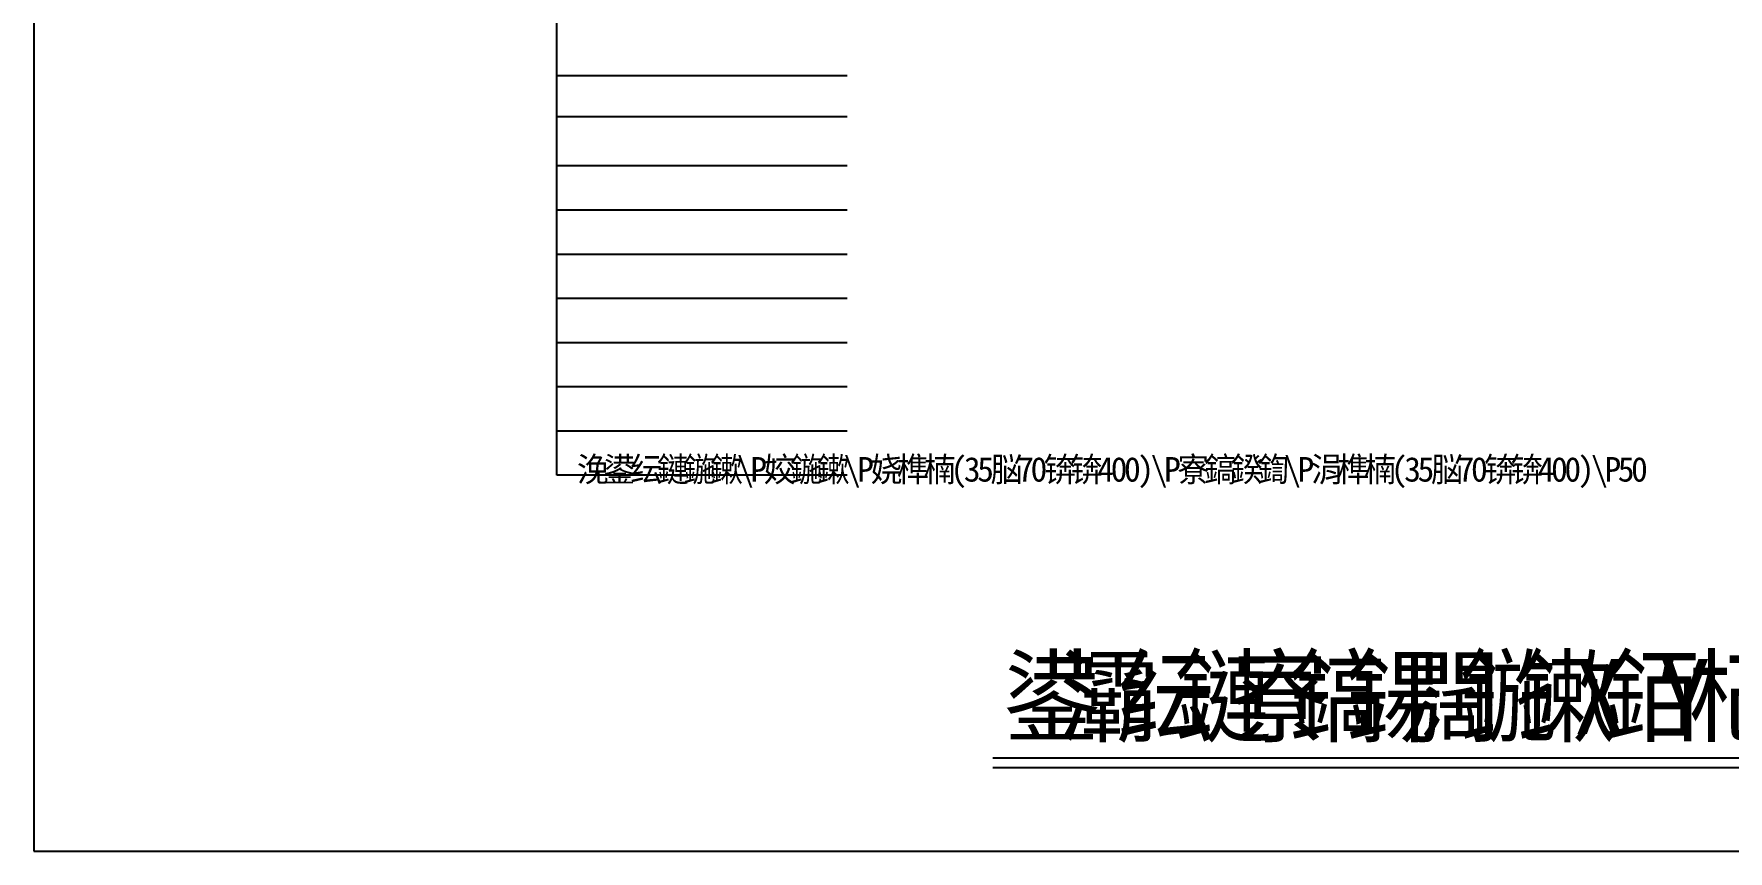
# Model space of a CAD drawing. Header units: metres. Extents: x 0 to 420, y 0 to 297.
# Drawn here: x 0 to 207, y 0 to 99.9 of the extents above; entities that cross this region are included whole.
import ezdxf

# ---------------------------------------------------------------- set-up
doc = ezdxf.new("R2010")
doc.units = ezdxf.units.M

msp = doc.modelspace()

# ---------------------------------------------------------------- linework, layer by layer
for p, q in [((0, 297), (0, 0)), ((63.9, 45.92), (63.9, 201.32)), ((99.35, 94.72), (63.9, 94.72)), ((99.35, 89.72), (63.9, 89.72)), ((99.35, 83.72), (63.9, 83.72)), ((99.35, 78.32), (63.9, 78.32)), ((99.35, 72.92), (63.9, 72.92)), ((99.35, 67.52), (63.9, 67.52)), ((99.35, 62.12), (63.9, 62.12)), ((99.35, 56.72), (63.9, 56.72)), ((99.35, 51.32), (63.9, 51.32)), ((99.35, 45.92), (63.9, 45.92)), ((117.17, 11.41), (302.4, 11.41)), ((117.17, 10.2), (302.6, 10.2)), ((0, 0), (420, 0))]:
    msp.add_line(p, q)

# ---------------------------------------------------------------- texts
for s, height, p in [('浼', 3, (66.34, 45.15)), ('鍙', 3, (69.6, 45.15)), ('纭', 3, (72.86, 45.15)), ('鏈', 3, (76.12, 45.15)), ('鍦', 3, (79.38, 45.15)), ('鏉', 3, (82.64, 45.15)), ('\\', 3, (85.9, 45.15)), ('P', 3, (87.53, 45.15)), ('姣', 3, (89.16, 45.15)), ('鍦', 3, (92.42, 45.15)), ('鏉', 3, (95.69, 45.15)), ('\\', 3, (98.95, 45.15)), ('P', 3, (100.58, 45.15)), ('娆', 3, (102.21, 45.15)), ('榫', 3, (105.47, 45.15)), ('楠', 3, (108.73, 45.15)), ('(', 3, (111.99, 45.15)), ('3', 3, (113.62, 45.15)), ('5', 3, (115.25, 45.15)), ('脳', 3, (116.88, 45.15)), ('7', 3, (120.14, 45.15)), ('0', 3, (121.77, 45.15)), ('锛', 3, (123.4, 45.15)), ('锛', 3, (126.66, 45.15)), ('4', 3, (129.92, 45.15)), ('0', 3, (131.56, 45.15)), ('0', 3, (133.19, 45.15)), (')', 3, (134.82, 45.15)), ('\\', 3, (136.45, 45.15)), ('P', 3, (138.08, 45.15)), ('寮', 3, (139.71, 45.15)), ('鎬', 3, (142.97, 45.15)), ('鍨', 3, (146.23, 45.15)), ('鍧', 3, (149.49, 45.15)), ('\\', 3, (152.75, 45.15)), ('P', 3, (154.38, 45.15)), ('涓', 3, (156.01, 45.15)), ('榫', 3, (159.27, 45.15)), ('楠', 3, (162.53, 45.15)), ('(', 3, (165.79, 45.15)), ('3', 3, (167.42, 45.15)), ('5', 3, (169.05, 45.15)), ('脳', 3, (170.69, 45.15)), ('7', 3, (173.95, 45.15)), ('0', 3, (175.58, 45.15)), ('锛', 3, (177.21, 45.15)), ('锛', 3, (180.47, 45.15)), ('4', 3, (183.73, 45.15)), ('0', 3, (185.36, 45.15)), ('0', 3, (186.99, 45.15)), (')', 3, (188.62, 45.15)), ('\\', 3, (190.25, 45.15)), ('P', 3, (191.88, 45.15)), ('5', 3, (193.51, 45.15)), ('0', 3, (195.14, 45.15)), ('鏈', 9.17, (139.32, 14.31)), ('寮', 9.17, (146.29, 14.31)), ('鎬', 9.17, (153.27, 14.31)), ('鍚', 9.17, (160.24, 14.31)), ('鍦', 9.17, (174.19, 14.31)), ('鏉', 9.17, (181.17, 14.31)), ('銆', 9.17, (191.63, 14.31)), ('鍙', 9.17, (118.4, 14.31)), ('灞', 9.17, (125.37, 14.31)), ('纭', 9.17, (132.34, 14.31)), ('闊', 9.17, (167.22, 14.31)), ('X', 9.17, (188.14, 14.31)), ('Y', 9.17, (198.6, 14.31)), ('杞', 9.17, (202.09, 14.31))]:
    msp.add_text(s, height=height).set_placement(p)

doc.saveas('drawing.dxf')
